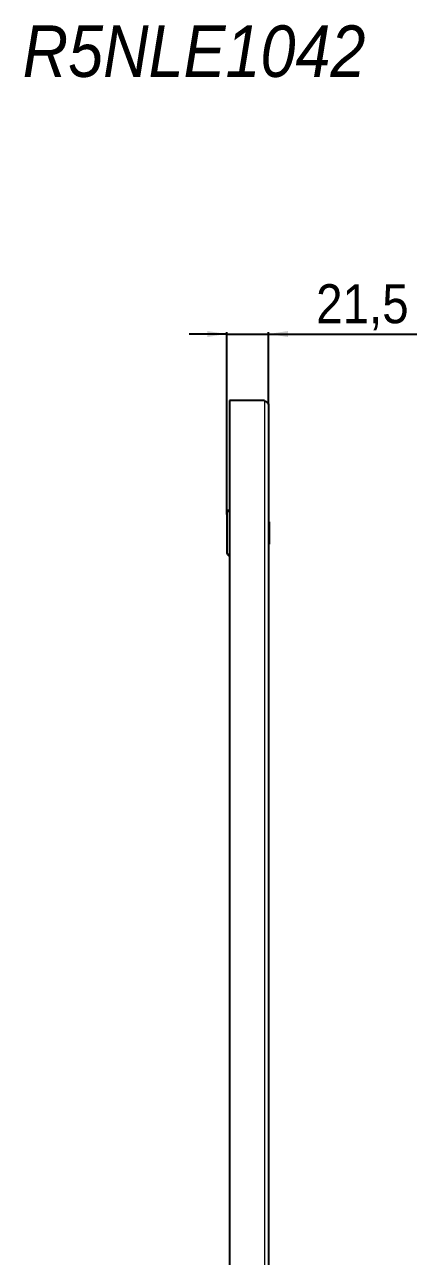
# Model space of a CAD drawing. Header units: millimetres. Extents: x -145 to 1084, y -299 to 966.
# Drawn here: x 430 to 632, y 333 to 966 of the extents above; entities that cross this region are included whole.
import ezdxf

# ---------------------------------------------------------------- set-up
doc = ezdxf.new("R2010")
doc.units = ezdxf.units.MM
doc.linetypes.add('SLD-Сплошная', pattern=[0])
doc.layers.add('FORMAT', color=7, linetype='SLD-Сплошная')
doc.styles.add('SLDTEXTSTYLE0', font='GOTHICI.TTF', dxfattribs={"width": 0.913})
doc.styles.add('SLDTEXTSTYLE1', font='GOTHIC.TTF', dxfattribs={"width": 0.913})
doc.dimstyles.new('SLDDIMSTYLE1', dxfattribs={"dimtxt": 20, "dimasz": 10, "dimexe": 0, "dimexo": 0.0625, "dimgap": 5, "dimtad": 2, "dimdec": 1, "dimrnd": 1e-09, "dimzin": 12, "dimdsep": 46, "dimtxsty": 'SLDTEXTSTYLE0', "dimsah": 1, "dimcen": 0.09, "dimadec": 0, "dimazin": 3, "dimtfac": 1, "dimtmove": 0, "dimatfit": 0, "dimfxl": 0, "dimfrac": 2, "dimtolj": 1, "dimtzin": 12, "dimarcsym": 0})

# ---------------------------------------------------------------- blocks, each defined once
blk = doc.blocks.new('_D_4')
at = {"layer": 'FORMAT'}
for p, q in [((533.27, 806.75), (514.04, 806.75)), ((533.27, 714.1), (533.27, 807.75)), ((533.27, 806.75), (554.77, 806.75)), ((554.77, 770.5), (554.77, 807.75)), ((554.77, 806.75), (630.89, 806.75))]:
    blk.add_line(p, q, dxfattribs=at)
for points in [[(533.27, 806.75), (523.27, 808.29), (523.27, 805.21)], [(554.77, 806.75), (564.77, 805.21), (564.77, 808.29)]]:
    blk.add_solid(points, dxfattribs=at)
at = {"layer": 'FORMAT', "insert": (579.17, 832.3), "char_height": 20, "attachment_point": 1, "style": 'SLDTEXTSTYLE1'}
blk.add_mtext('21,5', dxfattribs=at)

msp = doc.modelspace()

# ---------------------------------------------------------------- linework, layer by layer
at = {"color": 7, "linetype": 'SLD-Сплошная', "lineweight": 25}
for p, q in [((534.77, 772.59), (534.77, -188.41)), ((552.67, 772.59), (534.77, 772.59)), ((554.77, 770.49), (554.77, -186.31)), ((533.27, 714.09), (533.27, 695.09)), ((555.03, 710.37), (554.77, 710.37)), ((555.03, 710.37), (555.03, 709.65)), ((555.03, 709.65), (555.03, 698.8)), ((554.77, 698.8), (555.03, 698.8))]:
    msp.add_line(p, q, dxfattribs=at)
at = {"color": 7, "linetype": 'SLD-Сплошная', "lineweight": 18}
msp.add_line((552.67, 772.59), (552.67, -188.41), dxfattribs=at)
at = {"color": 7, "linetype": 'SLD-Сплошная', "lineweight": 25}
for centre, start, end in [((536.27, 714.09), 120, 180), ((536.27, 695.09), 180, 240)]:
    msp.add_arc(centre, 3, start, end, dxfattribs=at)
msp.add_open_spline([(552.67, 772.59), (552.95, 772.41), (553.51, 772.05), (554.22, 771.52), (554.69, 770.99), (554.75, 770.65), (554.77, 770.49)], degree=3, knots=[0, 0, 0, 0, 0.254757, 0.509649, 0.764542, 1, 1, 1, 1], dxfattribs=at)

# ---------------------------------------------------------------- texts
at = {"layer": 'FORMAT', "insert": (428.52, 965.22), "char_height": 26.458, "attachment_point": 1, "style": 'SLDTEXTSTYLE0'}
msp.add_mtext('R5NLE1042', dxfattribs=at)

# ---------------------------------------------------------------- dimensions: what is measured, and where the dimension line sits
at = {"layer": 'FORMAT'}
dim = msp.add_linear_dim(base=(554.77, 806.75), p1=(533.27, 714.09), p2=(554.77, 770.49), dimstyle='SLDDIMSTYLE1', dxfattribs=at)
dim.commit()
dim.dimension.update_dxf_attribs({"geometry": '_D_4', "text_midpoint": (605.03, 806.75), "dimtype": 160})

doc.saveas('drawing.dxf')
